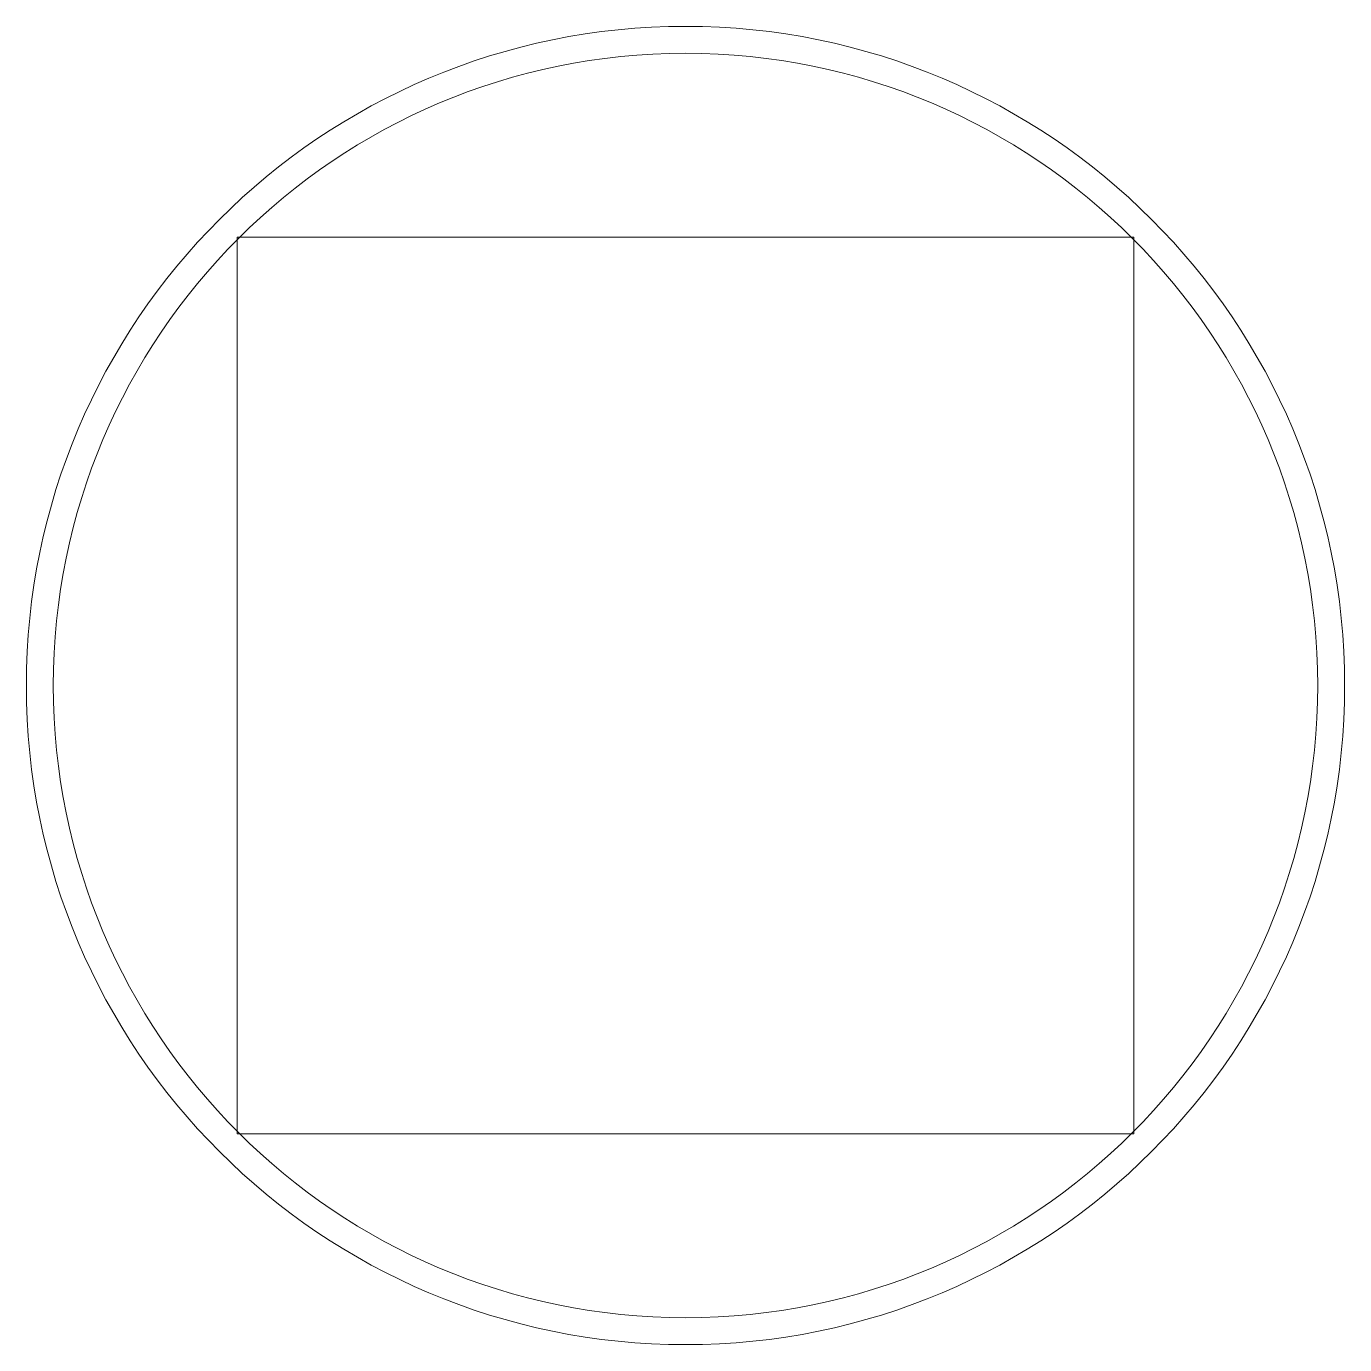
# Model space of a CAD drawing. Header units: millimetres. Extents: x 182 to 305, y 81 to 164.
# Drawn here: x 259.469 to 260.204, y 94.087 to 94.822 of the extents above; entities that cross this region are included whole.
import ezdxf

# ---------------------------------------------------------------- set-up
doc = ezdxf.new("R2010")
doc.units = ezdxf.units.MM
doc.layers.add('A-WALL', color=7, linetype='Continuous', lineweight=9)
doc.layers.add('S-COLSPRM', color=7, linetype='Continuous', lineweight=9)

msp = doc.modelspace()

# ---------------------------------------------------------------- linework, layer by layer
at = {"layer": 'A-WALL', "color": 252, "lineweight": 18}
for radius, start, end in [(0.3675, 0, 180), (0.3525, 0, 180), (0.3675, 180, 0), (0.3525, 180, 0)]:
    msp.add_arc((259.836106, 94.454648), radius, start, end, dxfattribs=at)
at = {"layer": 'S-COLSPRM', "color": 252}
for p, q in [((260.086106, 94.704648), (259.586106, 94.704648)), ((259.586106, 94.704648), (259.586106, 94.204648)), ((260.086106, 94.204648), (260.086106, 94.704648)), ((259.586106, 94.204648), (260.086106, 94.204648))]:
    msp.add_line(p, q, dxfattribs=at)

doc.saveas('drawing.dxf')
